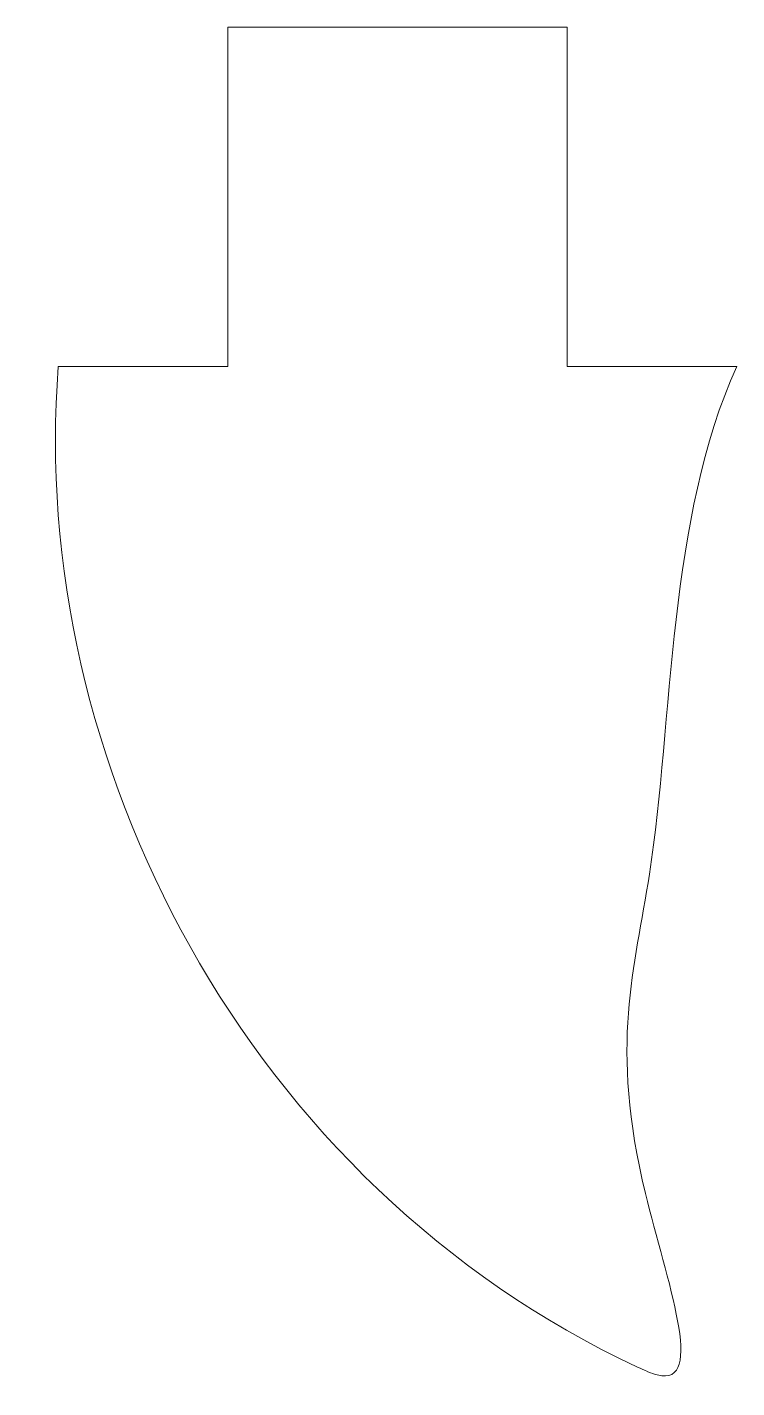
# Model space of a CAD drawing. Header units: inches. Extents: x -0.136 to 0.125, y -0.439 to 0.062.
import ezdxf

# ---------------------------------------------------------------- set-up
doc = ezdxf.new("R2010")
doc.units = ezdxf.units.IN
doc.header["$MEASUREMENT"] = 0

msp = doc.modelspace()

# ---------------------------------------------------------------- linework, layer by layer
at = {"color": 7, "linetype": 'Continuous', "lineweight": 15}
for p, q in [((0.0625, 0.0625), (-0.0625, 0.0625)), ((-0.0625, -0.0625), (-0.0625, 0.0625)), ((0.0625, -0.0625), (0.0625, 0.0625)), ((-0.125, -0.0625), (-0.0625, -0.0625)), ((0.0625, -0.0625), (0.125, -0.0625))]:
    msp.add_line(p, q, dxfattribs=at)
msp.add_open_spline([(-0.125, -0.0625), (-0.13645, -0.20781), (-0.05374, -0.36702), (0.11567, -0.44344), (0.07265, -0.3279), (0.10266, -0.2395), (0.09966, -0.11817), (0.125, -0.0625)], degree=3, knots=[0, 0, 0, 0, 0.534256, 0.543776, 0.625265, 0.768464, 1, 1, 1, 1], dxfattribs=at)

doc.saveas('drawing.dxf')
